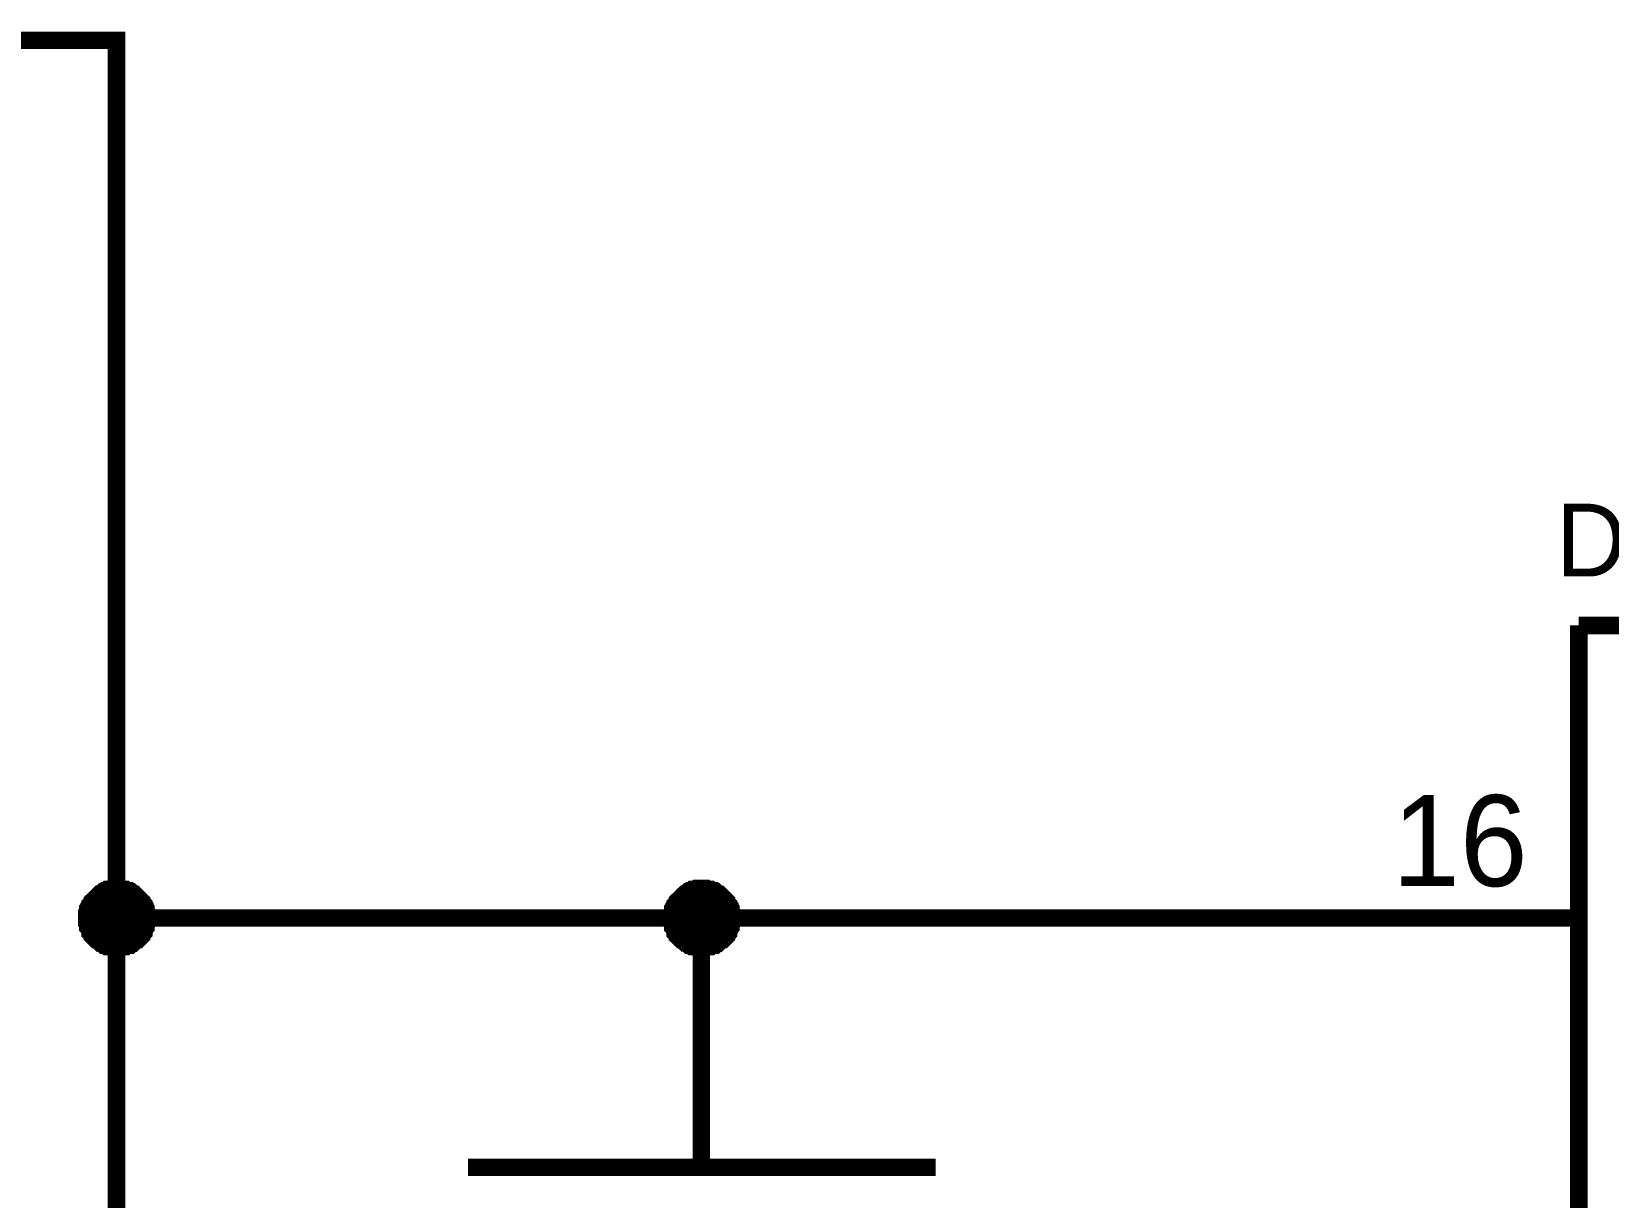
# Model space of a CAD drawing. Header units: millimetres. Extents: x 0 to 567, y 0 to 399.
# Drawn here: x 136.09 to 163.04, y 97.72 to 117.65 of the extents above; entities that cross this region are included whole.
import ezdxf

# ---------------------------------------------------------------- set-up
doc = ezdxf.new("R2010")
doc.units = ezdxf.units.MM
doc.layers.add('Sheet', color=255, linetype='Continuous')

msp = doc.modelspace()

# ---------------------------------------------------------------- linework, layer by layer
at = {"layer": 'Sheet'}
for points, const_width in [([(125.052, 117.498), (137.54, 117.498), (137.54, 102.497), (157.536, 102.497)], 0.3), ([(192.528, 107.497), (162.535, 107.497)], 0.3), ([(162.535, 107.497), (162.535, 54.984)], 0.3), ([(137.034, 102.497), (137.034, 102.516), (137.034, 102.555), (137.034, 102.575), (137.053, 102.594), (137.053, 102.613), (137.053, 102.652), (137.073, 102.672), (137.073, 102.691), (137.092, 102.711), (137.092, 102.73), (137.112, 102.75), (137.131, 102.769), (137.131, 102.789), (137.151, 102.808), (137.17, 102.827), (137.19, 102.847), (137.209, 102.866), (137.228, 102.886), (137.248, 102.905), (137.267, 102.905), (137.287, 102.925), (137.306, 102.944), (137.326, 102.944), (137.345, 102.964), (137.365, 102.964), (137.384, 102.983), (137.423, 102.983), (137.442, 102.983), (137.462, 103.003), (137.481, 103.003), (137.52, 103.003), (137.54, 103.003)], 0.3), ([(137.034, 102.497), (137.034, 102.516), (137.034, 102.555), (137.034, 102.575), (137.053, 102.594), (137.053, 102.613), (137.053, 102.652), (137.073, 102.672), (137.073, 102.691), (137.092, 102.711), (137.092, 102.73), (137.112, 102.75), (137.131, 102.769), (137.131, 102.789), (137.151, 102.808), (137.17, 102.827), (137.19, 102.847), (137.209, 102.866), (137.228, 102.886), (137.248, 102.905), (137.267, 102.905), (137.287, 102.925), (137.306, 102.944), (137.326, 102.944), (137.345, 102.964), (137.365, 102.964), (137.384, 102.983), (137.423, 102.983), (137.442, 102.983), (137.462, 103.003), (137.481, 103.003), (137.52, 103.003), (137.54, 103.003)], 0.3), ([(137.034, 102.497), (137.034, 102.516), (137.034, 102.555), (137.034, 102.575), (137.053, 102.594), (137.053, 102.613), (137.053, 102.652), (137.073, 102.672), (137.073, 102.691), (137.092, 102.711), (137.092, 102.73), (137.112, 102.75), (137.131, 102.769), (137.131, 102.789), (137.151, 102.808), (137.17, 102.827), (137.19, 102.847), (137.209, 102.866), (137.228, 102.886), (137.248, 102.905), (137.267, 102.905), (137.287, 102.925), (137.306, 102.944), (137.326, 102.944), (137.345, 102.964), (137.365, 102.964), (137.384, 102.983), (137.423, 102.983), (137.442, 102.983), (137.462, 103.003), (137.481, 103.003), (137.52, 103.003), (137.54, 103.003)], 0.3), ([(137.034, 102.497), (137.034, 102.516), (137.034, 102.555), (137.034, 102.575), (137.053, 102.594), (137.053, 102.613), (137.053, 102.652), (137.073, 102.672), (137.073, 102.691), (137.092, 102.711), (137.092, 102.73), (137.112, 102.75), (137.131, 102.769), (137.131, 102.789), (137.151, 102.808), (137.17, 102.827), (137.19, 102.847), (137.209, 102.866), (137.228, 102.886), (137.248, 102.905), (137.267, 102.905), (137.287, 102.925), (137.306, 102.944), (137.326, 102.944), (137.345, 102.964), (137.365, 102.964), (137.384, 102.983), (137.423, 102.983), (137.442, 102.983), (137.462, 103.003), (137.481, 103.003), (137.52, 103.003), (137.54, 103.003)], 0.3), ([(137.034, 102.497), (137.034, 102.516), (137.034, 102.555), (137.034, 102.575), (137.053, 102.594), (137.053, 102.613), (137.053, 102.652), (137.073, 102.672), (137.073, 102.691), (137.092, 102.711), (137.092, 102.73), (137.112, 102.75), (137.131, 102.769), (137.131, 102.789), (137.151, 102.808), (137.17, 102.827), (137.19, 102.847), (137.209, 102.866), (137.228, 102.886), (137.248, 102.905), (137.267, 102.905), (137.287, 102.925), (137.306, 102.944), (137.326, 102.944), (137.345, 102.964), (137.365, 102.964), (137.384, 102.983), (137.423, 102.983), (137.442, 102.983), (137.462, 103.003), (137.481, 103.003), (137.52, 103.003), (137.54, 103.003)], 0.0991), ([(137.034, 102.497), (137.034, 102.516), (137.034, 102.555), (137.034, 102.575), (137.053, 102.594), (137.053, 102.613), (137.053, 102.652), (137.073, 102.672), (137.073, 102.691), (137.092, 102.711), (137.092, 102.73), (137.112, 102.75), (137.131, 102.769), (137.131, 102.789), (137.151, 102.808), (137.17, 102.827), (137.19, 102.847), (137.209, 102.866), (137.228, 102.886), (137.248, 102.905), (137.267, 102.905), (137.287, 102.925), (137.306, 102.944), (137.326, 102.944), (137.345, 102.964), (137.365, 102.964), (137.384, 102.983), (137.423, 102.983), (137.442, 102.983), (137.462, 103.003), (137.481, 103.003), (137.52, 103.003), (137.54, 103.003)], 0.0991), ([(137.034, 102.497), (137.034, 102.516), (137.034, 102.555), (137.034, 102.575), (137.053, 102.594), (137.053, 102.613), (137.053, 102.652), (137.073, 102.672), (137.073, 102.691), (137.092, 102.711), (137.092, 102.73), (137.112, 102.75), (137.131, 102.769), (137.131, 102.789), (137.151, 102.808), (137.17, 102.827), (137.19, 102.847), (137.209, 102.866), (137.228, 102.886), (137.248, 102.905), (137.267, 102.905), (137.287, 102.925), (137.306, 102.944), (137.326, 102.944), (137.345, 102.964), (137.365, 102.964), (137.384, 102.983), (137.423, 102.983), (137.442, 102.983), (137.462, 103.003), (137.481, 103.003), (137.52, 103.003), (137.54, 103.003)], 0.0991), ([(137.034, 102.497), (137.034, 102.516), (137.034, 102.555), (137.034, 102.575), (137.053, 102.594), (137.053, 102.613), (137.053, 102.652), (137.073, 102.672), (137.073, 102.691), (137.092, 102.711), (137.092, 102.73), (137.112, 102.75), (137.131, 102.769), (137.131, 102.789), (137.151, 102.808), (137.17, 102.827), (137.19, 102.847), (137.209, 102.866), (137.228, 102.886), (137.248, 102.905), (137.267, 102.905), (137.287, 102.925), (137.306, 102.944), (137.326, 102.944), (137.345, 102.964), (137.365, 102.964), (137.384, 102.983), (137.423, 102.983), (137.442, 102.983), (137.462, 103.003), (137.481, 103.003), (137.52, 103.003), (137.54, 103.003)], 0.0991), ([(137.54, 103.003), (137.54, 103.003)], 0.3), ([(137.54, 103.003), (137.559, 103.003), (137.598, 103.003), (137.617, 103.003), (137.637, 102.983), (137.676, 102.983), (137.695, 102.983), (137.715, 102.964), (137.754, 102.964), (137.773, 102.944), (137.793, 102.944), (137.812, 102.925), (137.831, 102.905), (137.851, 102.905), (137.87, 102.886), (137.89, 102.866), (137.909, 102.847), (137.929, 102.827), (137.948, 102.808), (137.968, 102.789), (137.968, 102.769), (137.987, 102.75), (138.007, 102.73), (138.007, 102.711), (138.026, 102.691), (138.026, 102.672), (138.045, 102.652), (138.045, 102.613), (138.045, 102.594), (138.065, 102.575), (138.065, 102.555), (138.065, 102.516), (138.065, 102.497)], 0.3), ([(137.54, 103.003), (137.54, 103.003)], 0.3), ([(137.54, 103.003), (137.559, 103.003), (137.598, 103.003), (137.617, 103.003), (137.637, 102.983), (137.676, 102.983), (137.695, 102.983), (137.715, 102.964), (137.754, 102.964), (137.773, 102.944), (137.793, 102.944), (137.812, 102.925), (137.831, 102.905), (137.851, 102.905), (137.87, 102.886), (137.89, 102.866), (137.909, 102.847), (137.929, 102.827), (137.948, 102.808), (137.968, 102.789), (137.968, 102.769), (137.987, 102.75), (138.007, 102.73), (138.007, 102.711), (138.026, 102.691), (138.026, 102.672), (138.045, 102.652), (138.045, 102.613), (138.045, 102.594), (138.065, 102.575), (138.065, 102.555), (138.065, 102.516), (138.065, 102.497)], 0.3), ([(137.54, 103.003), (137.54, 103.003)], 0.3), ([(137.54, 103.003), (137.559, 103.003), (137.598, 103.003), (137.617, 103.003), (137.637, 102.983), (137.676, 102.983), (137.695, 102.983), (137.715, 102.964), (137.754, 102.964), (137.773, 102.944), (137.793, 102.944), (137.812, 102.925), (137.831, 102.905), (137.851, 102.905), (137.87, 102.886), (137.89, 102.866), (137.909, 102.847), (137.929, 102.827), (137.948, 102.808), (137.968, 102.789), (137.968, 102.769), (137.987, 102.75), (138.007, 102.73), (138.007, 102.711), (138.026, 102.691), (138.026, 102.672), (138.045, 102.652), (138.045, 102.613), (138.045, 102.594), (138.065, 102.575), (138.065, 102.555), (138.065, 102.516), (138.065, 102.497)], 0.3), ([(137.54, 103.003), (137.54, 103.003)], 0.3), ([(137.54, 103.003), (137.559, 103.003), (137.598, 103.003), (137.617, 103.003), (137.637, 102.983), (137.676, 102.983), (137.695, 102.983), (137.715, 102.964), (137.754, 102.964), (137.773, 102.944), (137.793, 102.944), (137.812, 102.925), (137.831, 102.905), (137.851, 102.905), (137.87, 102.886), (137.89, 102.866), (137.909, 102.847), (137.929, 102.827), (137.948, 102.808), (137.968, 102.789), (137.968, 102.769), (137.987, 102.75), (138.007, 102.73), (138.007, 102.711), (138.026, 102.691), (138.026, 102.672), (138.045, 102.652), (138.045, 102.613), (138.045, 102.594), (138.065, 102.575), (138.065, 102.555), (138.065, 102.516), (138.065, 102.497)], 0.3), ([(137.54, 103.003), (137.54, 103.003)], 0.0991), ([(137.54, 103.003), (137.559, 103.003), (137.598, 103.003), (137.617, 103.003), (137.637, 102.983), (137.676, 102.983), (137.695, 102.983), (137.715, 102.964), (137.754, 102.964), (137.773, 102.944), (137.793, 102.944), (137.812, 102.925), (137.831, 102.905), (137.851, 102.905), (137.87, 102.886), (137.89, 102.866), (137.909, 102.847), (137.929, 102.827), (137.948, 102.808), (137.968, 102.789), (137.968, 102.769), (137.987, 102.75), (138.007, 102.73), (138.007, 102.711), (138.026, 102.691), (138.026, 102.672), (138.045, 102.652), (138.045, 102.613), (138.045, 102.594), (138.065, 102.575), (138.065, 102.555), (138.065, 102.516), (138.065, 102.497)], 0.0991), ([(137.54, 103.003), (137.54, 103.003)], 0.0991), ([(137.54, 103.003), (137.559, 103.003), (137.598, 103.003), (137.617, 103.003), (137.637, 102.983), (137.676, 102.983), (137.695, 102.983), (137.715, 102.964), (137.754, 102.964), (137.773, 102.944), (137.793, 102.944), (137.812, 102.925), (137.831, 102.905), (137.851, 102.905), (137.87, 102.886), (137.89, 102.866), (137.909, 102.847), (137.929, 102.827), (137.948, 102.808), (137.968, 102.789), (137.968, 102.769), (137.987, 102.75), (138.007, 102.73), (138.007, 102.711), (138.026, 102.691), (138.026, 102.672), (138.045, 102.652), (138.045, 102.613), (138.045, 102.594), (138.065, 102.575), (138.065, 102.555), (138.065, 102.516), (138.065, 102.497)], 0.0991), ([(137.54, 103.003), (137.54, 103.003)], 0.0991), ([(137.54, 103.003), (137.559, 103.003), (137.598, 103.003), (137.617, 103.003), (137.637, 102.983), (137.676, 102.983), (137.695, 102.983), (137.715, 102.964), (137.754, 102.964), (137.773, 102.944), (137.793, 102.944), (137.812, 102.925), (137.831, 102.905), (137.851, 102.905), (137.87, 102.886), (137.89, 102.866), (137.909, 102.847), (137.929, 102.827), (137.948, 102.808), (137.968, 102.789), (137.968, 102.769), (137.987, 102.75), (138.007, 102.73), (138.007, 102.711), (138.026, 102.691), (138.026, 102.672), (138.045, 102.652), (138.045, 102.613), (138.045, 102.594), (138.065, 102.575), (138.065, 102.555), (138.065, 102.516), (138.065, 102.497)], 0.0991), ([(137.54, 103.003), (137.54, 103.003)], 0.0991), ([(137.54, 103.003), (137.559, 103.003), (137.598, 103.003), (137.617, 103.003), (137.637, 102.983), (137.676, 102.983), (137.695, 102.983), (137.715, 102.964), (137.754, 102.964), (137.773, 102.944), (137.793, 102.944), (137.812, 102.925), (137.831, 102.905), (137.851, 102.905), (137.87, 102.886), (137.89, 102.866), (137.909, 102.847), (137.929, 102.827), (137.948, 102.808), (137.968, 102.789), (137.968, 102.769), (137.987, 102.75), (138.007, 102.73), (138.007, 102.711), (138.026, 102.691), (138.026, 102.672), (138.045, 102.652), (138.045, 102.613), (138.045, 102.594), (138.065, 102.575), (138.065, 102.555), (138.065, 102.516), (138.065, 102.497)], 0.0991), ([(147.032, 102.497), (147.032, 102.516), (147.032, 102.555), (147.032, 102.575), (147.051, 102.594), (147.051, 102.613), (147.051, 102.652), (147.071, 102.672), (147.071, 102.691), (147.09, 102.711), (147.09, 102.73), (147.11, 102.75), (147.129, 102.769), (147.129, 102.789), (147.149, 102.808), (147.168, 102.827), (147.188, 102.847), (147.207, 102.866), (147.226, 102.886), (147.246, 102.905), (147.265, 102.905), (147.285, 102.925), (147.304, 102.944), (147.324, 102.944), (147.343, 102.964), (147.363, 102.964), (147.382, 102.983), (147.421, 102.983), (147.44, 102.983), (147.46, 103.003), (147.479, 103.003), (147.518, 103.003), (147.538, 103.003)], 0.3), ([(147.032, 102.497), (147.032, 102.516), (147.032, 102.555), (147.032, 102.575), (147.051, 102.594), (147.051, 102.613), (147.051, 102.652), (147.071, 102.672), (147.071, 102.691), (147.09, 102.711), (147.09, 102.73), (147.11, 102.75), (147.129, 102.769), (147.129, 102.789), (147.149, 102.808), (147.168, 102.827), (147.188, 102.847), (147.207, 102.866), (147.226, 102.886), (147.246, 102.905), (147.265, 102.905), (147.285, 102.925), (147.304, 102.944), (147.324, 102.944), (147.343, 102.964), (147.363, 102.964), (147.382, 102.983), (147.421, 102.983), (147.44, 102.983), (147.46, 103.003), (147.479, 103.003), (147.518, 103.003), (147.538, 103.003)], 0.3), ([(147.032, 102.497), (147.032, 102.516), (147.032, 102.555), (147.032, 102.575), (147.051, 102.594), (147.051, 102.613), (147.051, 102.652), (147.071, 102.672), (147.071, 102.691), (147.09, 102.711), (147.09, 102.73), (147.11, 102.75), (147.129, 102.769), (147.129, 102.789), (147.149, 102.808), (147.168, 102.827), (147.188, 102.847), (147.207, 102.866), (147.226, 102.886), (147.246, 102.905), (147.265, 102.905), (147.285, 102.925), (147.304, 102.944), (147.324, 102.944), (147.343, 102.964), (147.363, 102.964), (147.382, 102.983), (147.421, 102.983), (147.44, 102.983), (147.46, 103.003), (147.479, 103.003), (147.518, 103.003), (147.538, 103.003)], 0.3), ([(147.032, 102.497), (147.032, 102.516), (147.032, 102.555), (147.032, 102.575), (147.051, 102.594), (147.051, 102.613), (147.051, 102.652), (147.071, 102.672), (147.071, 102.691), (147.09, 102.711), (147.09, 102.73), (147.11, 102.75), (147.129, 102.769), (147.129, 102.789), (147.149, 102.808), (147.168, 102.827), (147.188, 102.847), (147.207, 102.866), (147.226, 102.886), (147.246, 102.905), (147.265, 102.905), (147.285, 102.925), (147.304, 102.944), (147.324, 102.944), (147.343, 102.964), (147.363, 102.964), (147.382, 102.983), (147.421, 102.983), (147.44, 102.983), (147.46, 103.003), (147.479, 103.003), (147.518, 103.003), (147.538, 103.003)], 0.0991), ([(147.032, 102.497), (147.032, 102.516), (147.032, 102.555), (147.032, 102.575), (147.051, 102.594), (147.051, 102.613), (147.051, 102.652), (147.071, 102.672), (147.071, 102.691), (147.09, 102.711), (147.09, 102.73), (147.11, 102.75), (147.129, 102.769), (147.129, 102.789), (147.149, 102.808), (147.168, 102.827), (147.188, 102.847), (147.207, 102.866), (147.226, 102.886), (147.246, 102.905), (147.265, 102.905), (147.285, 102.925), (147.304, 102.944), (147.324, 102.944), (147.343, 102.964), (147.363, 102.964), (147.382, 102.983), (147.421, 102.983), (147.44, 102.983), (147.46, 103.003), (147.479, 103.003), (147.518, 103.003), (147.538, 103.003)], 0.0991), ([(147.032, 102.497), (147.032, 102.516), (147.032, 102.555), (147.032, 102.575), (147.051, 102.594), (147.051, 102.613), (147.051, 102.652), (147.071, 102.672), (147.071, 102.691), (147.09, 102.711), (147.09, 102.73), (147.11, 102.75), (147.129, 102.769), (147.129, 102.789), (147.149, 102.808), (147.168, 102.827), (147.188, 102.847), (147.207, 102.866), (147.226, 102.886), (147.246, 102.905), (147.265, 102.905), (147.285, 102.925), (147.304, 102.944), (147.324, 102.944), (147.343, 102.964), (147.363, 102.964), (147.382, 102.983), (147.421, 102.983), (147.44, 102.983), (147.46, 103.003), (147.479, 103.003), (147.518, 103.003), (147.538, 103.003)], 0.0991), ([(147.538, 103.003), (147.538, 103.003)], 0.3), ([(147.538, 103.003), (147.557, 103.003), (147.596, 103.003), (147.615, 103.003), (147.635, 102.983), (147.674, 102.983), (147.693, 102.983), (147.713, 102.964), (147.752, 102.964), (147.771, 102.944), (147.79, 102.944), (147.81, 102.925), (147.829, 102.905), (147.849, 102.905), (147.868, 102.886), (147.888, 102.866), (147.907, 102.847), (147.927, 102.827), (147.946, 102.808), (147.966, 102.789), (147.966, 102.769), (147.985, 102.75), (148.004, 102.73), (148.004, 102.711), (148.024, 102.691), (148.024, 102.672), (148.043, 102.652), (148.043, 102.613), (148.043, 102.594), (148.063, 102.575), (148.063, 102.555), (148.063, 102.516), (148.063, 102.497)], 0.3), ([(147.538, 103.003), (147.538, 103.003)], 0.3), ([(147.538, 103.003), (147.557, 103.003), (147.596, 103.003), (147.615, 103.003), (147.635, 102.983), (147.674, 102.983), (147.693, 102.983), (147.713, 102.964), (147.752, 102.964), (147.771, 102.944), (147.79, 102.944), (147.81, 102.925), (147.829, 102.905), (147.849, 102.905), (147.868, 102.886), (147.888, 102.866), (147.907, 102.847), (147.927, 102.827), (147.946, 102.808), (147.966, 102.789), (147.966, 102.769), (147.985, 102.75), (148.004, 102.73), (148.004, 102.711), (148.024, 102.691), (148.024, 102.672), (148.043, 102.652), (148.043, 102.613), (148.043, 102.594), (148.063, 102.575), (148.063, 102.555), (148.063, 102.516), (148.063, 102.497)], 0.3), ([(147.538, 103.003), (147.538, 103.003)], 0.3), ([(147.538, 103.003), (147.557, 103.003), (147.596, 103.003), (147.615, 103.003), (147.635, 102.983), (147.674, 102.983), (147.693, 102.983), (147.713, 102.964), (147.752, 102.964), (147.771, 102.944), (147.79, 102.944), (147.81, 102.925), (147.829, 102.905), (147.849, 102.905), (147.868, 102.886), (147.888, 102.866), (147.907, 102.847), (147.927, 102.827), (147.946, 102.808), (147.966, 102.789), (147.966, 102.769), (147.985, 102.75), (148.004, 102.73), (148.004, 102.711), (148.024, 102.691), (148.024, 102.672), (148.043, 102.652), (148.043, 102.613), (148.043, 102.594), (148.063, 102.575), (148.063, 102.555), (148.063, 102.516), (148.063, 102.497)], 0.3), ([(147.538, 103.003), (147.538, 103.003)], 0.0991), ([(147.538, 103.003), (147.557, 103.003), (147.596, 103.003), (147.615, 103.003), (147.635, 102.983), (147.674, 102.983), (147.693, 102.983), (147.713, 102.964), (147.752, 102.964), (147.771, 102.944), (147.79, 102.944), (147.81, 102.925), (147.829, 102.905), (147.849, 102.905), (147.868, 102.886), (147.888, 102.866), (147.907, 102.847), (147.927, 102.827), (147.946, 102.808), (147.966, 102.789), (147.966, 102.769), (147.985, 102.75), (148.004, 102.73), (148.004, 102.711), (148.024, 102.691), (148.024, 102.672), (148.043, 102.652), (148.043, 102.613), (148.043, 102.594), (148.063, 102.575), (148.063, 102.555), (148.063, 102.516), (148.063, 102.497)], 0.0991), ([(147.538, 103.003), (147.538, 103.003)], 0.0991), ([(147.538, 103.003), (147.557, 103.003), (147.596, 103.003), (147.615, 103.003), (147.635, 102.983), (147.674, 102.983), (147.693, 102.983), (147.713, 102.964), (147.752, 102.964), (147.771, 102.944), (147.79, 102.944), (147.81, 102.925), (147.829, 102.905), (147.849, 102.905), (147.868, 102.886), (147.888, 102.866), (147.907, 102.847), (147.927, 102.827), (147.946, 102.808), (147.966, 102.789), (147.966, 102.769), (147.985, 102.75), (148.004, 102.73), (148.004, 102.711), (148.024, 102.691), (148.024, 102.672), (148.043, 102.652), (148.043, 102.613), (148.043, 102.594), (148.063, 102.575), (148.063, 102.555), (148.063, 102.516), (148.063, 102.497)], 0.0991), ([(147.538, 103.003), (147.538, 103.003)], 0.0991), ([(147.538, 103.003), (147.557, 103.003), (147.596, 103.003), (147.615, 103.003), (147.635, 102.983), (147.674, 102.983), (147.693, 102.983), (147.713, 102.964), (147.752, 102.964), (147.771, 102.944), (147.79, 102.944), (147.81, 102.925), (147.829, 102.905), (147.849, 102.905), (147.868, 102.886), (147.888, 102.866), (147.907, 102.847), (147.927, 102.827), (147.946, 102.808), (147.966, 102.789), (147.966, 102.769), (147.985, 102.75), (148.004, 102.73), (148.004, 102.711), (148.024, 102.691), (148.024, 102.672), (148.043, 102.652), (148.043, 102.613), (148.043, 102.594), (148.063, 102.575), (148.063, 102.555), (148.063, 102.516), (148.063, 102.497)], 0.0991), ([(137.54, 101.991), (137.52, 101.991), (137.481, 101.991), (137.462, 101.991), (137.442, 102.01), (137.423, 102.01), (137.384, 102.01), (137.365, 102.03), (137.345, 102.03), (137.326, 102.03), (137.306, 102.049), (137.287, 102.069), (137.267, 102.069), (137.248, 102.088), (137.228, 102.108), (137.209, 102.127), (137.19, 102.127), (137.17, 102.147), (137.151, 102.166), (137.131, 102.185), (137.131, 102.205), (137.112, 102.224), (137.092, 102.244), (137.092, 102.263), (137.073, 102.302), (137.073, 102.322), (137.053, 102.341), (137.053, 102.361), (137.053, 102.399), (137.034, 102.419), (137.034, 102.438), (137.034, 102.477), (137.034, 102.497)], 0.3), ([(137.034, 102.497), (137.034, 102.497)], 0.3), ([(137.54, 101.991), (137.52, 101.991), (137.481, 101.991), (137.462, 101.991), (137.442, 102.01), (137.423, 102.01), (137.384, 102.01), (137.365, 102.03), (137.345, 102.03), (137.326, 102.03), (137.306, 102.049), (137.287, 102.069), (137.267, 102.069), (137.248, 102.088), (137.228, 102.108), (137.209, 102.127), (137.19, 102.127), (137.17, 102.147), (137.151, 102.166), (137.131, 102.185), (137.131, 102.205), (137.112, 102.224), (137.092, 102.244), (137.092, 102.263), (137.073, 102.302), (137.073, 102.322), (137.053, 102.341), (137.053, 102.361), (137.053, 102.399), (137.034, 102.419), (137.034, 102.438), (137.034, 102.477), (137.034, 102.497)], 0.3), ([(137.034, 102.497), (137.034, 102.497)], 0.3), ([(137.54, 101.991), (137.52, 101.991), (137.481, 101.991), (137.462, 101.991), (137.442, 102.01), (137.423, 102.01), (137.384, 102.01), (137.365, 102.03), (137.345, 102.03), (137.326, 102.03), (137.306, 102.049), (137.287, 102.069), (137.267, 102.069), (137.248, 102.088), (137.228, 102.108), (137.209, 102.127), (137.19, 102.127), (137.17, 102.147), (137.151, 102.166), (137.131, 102.185), (137.131, 102.205), (137.112, 102.224), (137.092, 102.244), (137.092, 102.263), (137.073, 102.302), (137.073, 102.322), (137.053, 102.341), (137.053, 102.361), (137.053, 102.399), (137.034, 102.419), (137.034, 102.438), (137.034, 102.477), (137.034, 102.497)], 0.3), ([(137.034, 102.497), (137.034, 102.497)], 0.3), ([(137.54, 101.991), (137.52, 101.991), (137.481, 101.991), (137.462, 101.991), (137.442, 102.01), (137.423, 102.01), (137.384, 102.01), (137.365, 102.03), (137.345, 102.03), (137.326, 102.03), (137.306, 102.049), (137.287, 102.069), (137.267, 102.069), (137.248, 102.088), (137.228, 102.108), (137.209, 102.127), (137.19, 102.127), (137.17, 102.147), (137.151, 102.166), (137.131, 102.185), (137.131, 102.205), (137.112, 102.224), (137.092, 102.244), (137.092, 102.263), (137.073, 102.302), (137.073, 102.322), (137.053, 102.341), (137.053, 102.361), (137.053, 102.399), (137.034, 102.419), (137.034, 102.438), (137.034, 102.477), (137.034, 102.497)], 0.3), ([(137.034, 102.497), (137.034, 102.497)], 0.3), ([(137.54, 101.991), (137.52, 101.991), (137.481, 101.991), (137.462, 101.991), (137.442, 102.01), (137.423, 102.01), (137.384, 102.01), (137.365, 102.03), (137.345, 102.03), (137.326, 102.03), (137.306, 102.049), (137.287, 102.069), (137.267, 102.069), (137.248, 102.088), (137.228, 102.108), (137.209, 102.127), (137.19, 102.127), (137.17, 102.147), (137.151, 102.166), (137.131, 102.185), (137.131, 102.205), (137.112, 102.224), (137.092, 102.244), (137.092, 102.263), (137.073, 102.302), (137.073, 102.322), (137.053, 102.341), (137.053, 102.361), (137.053, 102.399), (137.034, 102.419), (137.034, 102.438), (137.034, 102.477), (137.034, 102.497)], 0.0991), ([(137.034, 102.497), (137.034, 102.497)], 0.0991), ([(137.54, 101.991), (137.52, 101.991), (137.481, 101.991), (137.462, 101.991), (137.442, 102.01), (137.423, 102.01), (137.384, 102.01), (137.365, 102.03), (137.345, 102.03), (137.326, 102.03), (137.306, 102.049), (137.287, 102.069), (137.267, 102.069), (137.248, 102.088), (137.228, 102.108), (137.209, 102.127), (137.19, 102.127), (137.17, 102.147), (137.151, 102.166), (137.131, 102.185), (137.131, 102.205), (137.112, 102.224), (137.092, 102.244), (137.092, 102.263), (137.073, 102.302), (137.073, 102.322), (137.053, 102.341), (137.053, 102.361), (137.053, 102.399), (137.034, 102.419), (137.034, 102.438), (137.034, 102.477), (137.034, 102.497)], 0.0991), ([(137.034, 102.497), (137.034, 102.497)], 0.0991), ([(137.54, 101.991), (137.52, 101.991), (137.481, 101.991), (137.462, 101.991), (137.442, 102.01), (137.423, 102.01), (137.384, 102.01), (137.365, 102.03), (137.345, 102.03), (137.326, 102.03), (137.306, 102.049), (137.287, 102.069), (137.267, 102.069), (137.248, 102.088), (137.228, 102.108), (137.209, 102.127), (137.19, 102.127), (137.17, 102.147), (137.151, 102.166), (137.131, 102.185), (137.131, 102.205), (137.112, 102.224), (137.092, 102.244), (137.092, 102.263), (137.073, 102.302), (137.073, 102.322), (137.053, 102.341), (137.053, 102.361), (137.053, 102.399), (137.034, 102.419), (137.034, 102.438), (137.034, 102.477), (137.034, 102.497)], 0.0991), ([(137.034, 102.497), (137.034, 102.497)], 0.0991), ([(137.54, 101.991), (137.52, 101.991), (137.481, 101.991), (137.462, 101.991), (137.442, 102.01), (137.423, 102.01), (137.384, 102.01), (137.365, 102.03), (137.345, 102.03), (137.326, 102.03), (137.306, 102.049), (137.287, 102.069), (137.267, 102.069), (137.248, 102.088), (137.228, 102.108), (137.209, 102.127), (137.19, 102.127), (137.17, 102.147), (137.151, 102.166), (137.131, 102.185), (137.131, 102.205), (137.112, 102.224), (137.092, 102.244), (137.092, 102.263), (137.073, 102.302), (137.073, 102.322), (137.053, 102.341), (137.053, 102.361), (137.053, 102.399), (137.034, 102.419), (137.034, 102.438), (137.034, 102.477), (137.034, 102.497)], 0.0991), ([(137.034, 102.497), (137.034, 102.497)], 0.0991), ([(138.065, 102.497), (138.065, 102.477), (138.065, 102.438), (138.065, 102.419), (138.045, 102.399), (138.045, 102.361), (138.045, 102.341), (138.026, 102.322), (138.026, 102.302), (138.007, 102.263), (138.007, 102.244), (137.987, 102.224), (137.968, 102.205), (137.968, 102.185), (137.948, 102.166), (137.929, 102.147), (137.909, 102.127), (137.89, 102.127), (137.87, 102.108), (137.851, 102.088), (137.831, 102.069), (137.812, 102.069), (137.793, 102.049), (137.773, 102.03), (137.754, 102.03), (137.715, 102.03), (137.695, 102.01), (137.676, 102.01), (137.637, 102.01), (137.617, 101.991), (137.598, 101.991), (137.559, 101.991), (137.54, 101.991)], 0.3), ([(147.538, 67.495), (137.54, 67.495), (137.54, 102.497)], 0.3), ([(138.065, 102.497), (138.065, 102.477), (138.065, 102.438), (138.065, 102.419), (138.045, 102.399), (138.045, 102.361), (138.045, 102.341), (138.026, 102.322), (138.026, 102.302), (138.007, 102.263), (138.007, 102.244), (137.987, 102.224), (137.968, 102.205), (137.968, 102.185), (137.948, 102.166), (137.929, 102.147), (137.909, 102.127), (137.89, 102.127), (137.87, 102.108), (137.851, 102.088), (137.831, 102.069), (137.812, 102.069), (137.793, 102.049), (137.773, 102.03), (137.754, 102.03), (137.715, 102.03), (137.695, 102.01), (137.676, 102.01), (137.637, 102.01), (137.617, 101.991), (137.598, 101.991), (137.559, 101.991), (137.54, 101.991)], 0.3), ([(138.065, 102.497), (138.065, 102.477), (138.065, 102.438), (138.065, 102.419), (138.045, 102.399), (138.045, 102.361), (138.045, 102.341), (138.026, 102.322), (138.026, 102.302), (138.007, 102.263), (138.007, 102.244), (137.987, 102.224), (137.968, 102.205), (137.968, 102.185), (137.948, 102.166), (137.929, 102.147), (137.909, 102.127), (137.89, 102.127), (137.87, 102.108), (137.851, 102.088), (137.831, 102.069), (137.812, 102.069), (137.793, 102.049), (137.773, 102.03), (137.754, 102.03), (137.715, 102.03), (137.695, 102.01), (137.676, 102.01), (137.637, 102.01), (137.617, 101.991), (137.598, 101.991), (137.559, 101.991), (137.54, 101.991)], 0.3), ([(138.065, 102.497), (138.065, 102.477), (138.065, 102.438), (138.065, 102.419), (138.045, 102.399), (138.045, 102.361), (138.045, 102.341), (138.026, 102.322), (138.026, 102.302), (138.007, 102.263), (138.007, 102.244), (137.987, 102.224), (137.968, 102.205), (137.968, 102.185), (137.948, 102.166), (137.929, 102.147), (137.909, 102.127), (137.89, 102.127), (137.87, 102.108), (137.851, 102.088), (137.831, 102.069), (137.812, 102.069), (137.793, 102.049), (137.773, 102.03), (137.754, 102.03), (137.715, 102.03), (137.695, 102.01), (137.676, 102.01), (137.637, 102.01), (137.617, 101.991), (137.598, 101.991), (137.559, 101.991), (137.54, 101.991)], 0.3), ([(138.065, 102.497), (138.065, 102.477), (138.065, 102.438), (138.065, 102.419), (138.045, 102.399), (138.045, 102.361), (138.045, 102.341), (138.026, 102.322), (138.026, 102.302), (138.007, 102.263), (138.007, 102.244), (137.987, 102.224), (137.968, 102.205), (137.968, 102.185), (137.948, 102.166), (137.929, 102.147), (137.909, 102.127), (137.89, 102.127), (137.87, 102.108), (137.851, 102.088), (137.831, 102.069), (137.812, 102.069), (137.793, 102.049), (137.773, 102.03), (137.754, 102.03), (137.715, 102.03), (137.695, 102.01), (137.676, 102.01), (137.637, 102.01), (137.617, 101.991), (137.598, 101.991), (137.559, 101.991), (137.54, 101.991)], 0.0991), ([(138.065, 102.497), (138.065, 102.477), (138.065, 102.438), (138.065, 102.419), (138.045, 102.399), (138.045, 102.361), (138.045, 102.341), (138.026, 102.322), (138.026, 102.302), (138.007, 102.263), (138.007, 102.244), (137.987, 102.224), (137.968, 102.205), (137.968, 102.185), (137.948, 102.166), (137.929, 102.147), (137.909, 102.127), (137.89, 102.127), (137.87, 102.108), (137.851, 102.088), (137.831, 102.069), (137.812, 102.069), (137.793, 102.049), (137.773, 102.03), (137.754, 102.03), (137.715, 102.03), (137.695, 102.01), (137.676, 102.01), (137.637, 102.01), (137.617, 101.991), (137.598, 101.991), (137.559, 101.991), (137.54, 101.991)], 0.0991), ([(138.065, 102.497), (138.065, 102.477), (138.065, 102.438), (138.065, 102.419), (138.045, 102.399), (138.045, 102.361), (138.045, 102.341), (138.026, 102.322), (138.026, 102.302), (138.007, 102.263), (138.007, 102.244), (137.987, 102.224), (137.968, 102.205), (137.968, 102.185), (137.948, 102.166), (137.929, 102.147), (137.909, 102.127), (137.89, 102.127), (137.87, 102.108), (137.851, 102.088), (137.831, 102.069), (137.812, 102.069), (137.793, 102.049), (137.773, 102.03), (137.754, 102.03), (137.715, 102.03), (137.695, 102.01), (137.676, 102.01), (137.637, 102.01), (137.617, 101.991), (137.598, 101.991), (137.559, 101.991), (137.54, 101.991)], 0.0991), ([(138.065, 102.497), (138.065, 102.477), (138.065, 102.438), (138.065, 102.419), (138.045, 102.399), (138.045, 102.361), (138.045, 102.341), (138.026, 102.322), (138.026, 102.302), (138.007, 102.263), (138.007, 102.244), (137.987, 102.224), (137.968, 102.205), (137.968, 102.185), (137.948, 102.166), (137.929, 102.147), (137.909, 102.127), (137.89, 102.127), (137.87, 102.108), (137.851, 102.088), (137.831, 102.069), (137.812, 102.069), (137.793, 102.049), (137.773, 102.03), (137.754, 102.03), (137.715, 102.03), (137.695, 102.01), (137.676, 102.01), (137.637, 102.01), (137.617, 101.991), (137.598, 101.991), (137.559, 101.991), (137.54, 101.991)], 0.0991), ([(138.065, 102.497), (138.065, 102.497), (138.065, 102.497), (138.065, 102.497), (138.065, 102.497), (138.065, 102.497), (138.065, 102.497), (138.065, 102.497), (138.065, 102.497), (138.065, 102.497), (138.065, 102.497), (138.065, 102.497), (138.065, 102.497), (138.065, 102.497), (138.065, 102.497), (138.065, 102.497), (138.065, 102.497), (138.065, 102.497), (138.065, 102.497), (138.065, 102.497), (138.065, 102.497), (138.065, 102.497), (138.065, 102.497), (138.065, 102.497), (138.065, 102.497), (138.065, 102.497), (138.065, 102.497), (138.065, 102.497), (138.065, 102.497), (138.065, 102.497), (138.065, 102.497), (138.065, 102.497), (138.065, 102.497)], 0.3), ([(138.065, 102.497), (138.065, 102.497)], 0.3), ([(138.065, 102.497), (138.065, 102.497), (138.065, 102.497), (138.065, 102.497), (138.065, 102.497), (138.065, 102.497), (138.065, 102.497), (138.065, 102.497), (138.065, 102.497), (138.065, 102.497), (138.065, 102.497), (138.065, 102.497), (138.065, 102.497), (138.065, 102.497), (138.065, 102.497), (138.065, 102.497), (138.065, 102.497), (138.065, 102.497), (138.065, 102.497), (138.065, 102.497), (138.065, 102.497), (138.065, 102.497), (138.065, 102.497), (138.065, 102.497), (138.065, 102.497), (138.065, 102.497), (138.065, 102.497), (138.065, 102.497), (138.065, 102.497), (138.065, 102.497), (138.065, 102.497), (138.065, 102.497), (138.065, 102.497)], 0.3), ([(138.065, 102.497), (138.065, 102.497)], 0.3), ([(138.065, 102.497), (138.065, 102.497), (138.065, 102.497), (138.065, 102.497), (138.065, 102.497), (138.065, 102.497), (138.065, 102.497), (138.065, 102.497), (138.065, 102.497), (138.065, 102.497), (138.065, 102.497), (138.065, 102.497), (138.065, 102.497), (138.065, 102.497), (138.065, 102.497), (138.065, 102.497), (138.065, 102.497), (138.065, 102.497), (138.065, 102.497), (138.065, 102.497), (138.065, 102.497), (138.065, 102.497), (138.065, 102.497), (138.065, 102.497), (138.065, 102.497), (138.065, 102.497), (138.065, 102.497), (138.065, 102.497), (138.065, 102.497), (138.065, 102.497), (138.065, 102.497), (138.065, 102.497), (138.065, 102.497)], 0.3), ([(138.065, 102.497), (138.065, 102.497)], 0.3), ([(138.065, 102.497), (138.065, 102.497), (138.065, 102.497), (138.065, 102.497), (138.065, 102.497), (138.065, 102.497), (138.065, 102.497), (138.065, 102.497), (138.065, 102.497), (138.065, 102.497), (138.065, 102.497), (138.065, 102.497), (138.065, 102.497), (138.065, 102.497), (138.065, 102.497), (138.065, 102.497), (138.065, 102.497), (138.065, 102.497), (138.065, 102.497), (138.065, 102.497), (138.065, 102.497), (138.065, 102.497), (138.065, 102.497), (138.065, 102.497), (138.065, 102.497), (138.065, 102.497), (138.065, 102.497), (138.065, 102.497), (138.065, 102.497), (138.065, 102.497), (138.065, 102.497), (138.065, 102.497), (138.065, 102.497)], 0.3), ([(138.065, 102.497), (138.065, 102.497)], 0.3), ([(138.065, 102.497), (138.065, 102.497), (138.065, 102.497), (138.065, 102.497), (138.065, 102.497), (138.065, 102.497), (138.065, 102.497), (138.065, 102.497), (138.065, 102.497), (138.065, 102.497), (138.065, 102.497), (138.065, 102.497), (138.065, 102.497), (138.065, 102.497), (138.065, 102.497), (138.065, 102.497), (138.065, 102.497), (138.065, 102.497), (138.065, 102.497), (138.065, 102.497), (138.065, 102.497), (138.065, 102.497), (138.065, 102.497), (138.065, 102.497), (138.065, 102.497), (138.065, 102.497), (138.065, 102.497), (138.065, 102.497), (138.065, 102.497), (138.065, 102.497), (138.065, 102.497), (138.065, 102.497), (138.065, 102.497)], 0.0991), ([(138.065, 102.497), (138.065, 102.497)], 0.0991), ([(138.065, 102.497), (138.065, 102.497), (138.065, 102.497), (138.065, 102.497), (138.065, 102.497), (138.065, 102.497), (138.065, 102.497), (138.065, 102.497), (138.065, 102.497), (138.065, 102.497), (138.065, 102.497), (138.065, 102.497), (138.065, 102.497), (138.065, 102.497), (138.065, 102.497), (138.065, 102.497), (138.065, 102.497), (138.065, 102.497), (138.065, 102.497), (138.065, 102.497), (138.065, 102.497), (138.065, 102.497), (138.065, 102.497), (138.065, 102.497), (138.065, 102.497), (138.065, 102.497), (138.065, 102.497), (138.065, 102.497), (138.065, 102.497), (138.065, 102.497), (138.065, 102.497), (138.065, 102.497), (138.065, 102.497)], 0.0991), ([(138.065, 102.497), (138.065, 102.497)], 0.0991), ([(138.065, 102.497), (138.065, 102.497), (138.065, 102.497), (138.065, 102.497), (138.065, 102.497), (138.065, 102.497), (138.065, 102.497), (138.065, 102.497), (138.065, 102.497), (138.065, 102.497), (138.065, 102.497), (138.065, 102.497), (138.065, 102.497), (138.065, 102.497), (138.065, 102.497), (138.065, 102.497), (138.065, 102.497), (138.065, 102.497), (138.065, 102.497), (138.065, 102.497), (138.065, 102.497), (138.065, 102.497), (138.065, 102.497), (138.065, 102.497), (138.065, 102.497), (138.065, 102.497), (138.065, 102.497), (138.065, 102.497), (138.065, 102.497), (138.065, 102.497), (138.065, 102.497), (138.065, 102.497), (138.065, 102.497)], 0.0991), ([(138.065, 102.497), (138.065, 102.497)], 0.0991), ([(138.065, 102.497), (138.065, 102.497), (138.065, 102.497), (138.065, 102.497), (138.065, 102.497), (138.065, 102.497), (138.065, 102.497), (138.065, 102.497), (138.065, 102.497), (138.065, 102.497), (138.065, 102.497), (138.065, 102.497), (138.065, 102.497), (138.065, 102.497), (138.065, 102.497), (138.065, 102.497), (138.065, 102.497), (138.065, 102.497), (138.065, 102.497), (138.065, 102.497), (138.065, 102.497), (138.065, 102.497), (138.065, 102.497), (138.065, 102.497), (138.065, 102.497), (138.065, 102.497), (138.065, 102.497), (138.065, 102.497), (138.065, 102.497), (138.065, 102.497), (138.065, 102.497), (138.065, 102.497), (138.065, 102.497)], 0.0991), ([(138.065, 102.497), (138.065, 102.497)], 0.0991), ([(147.538, 101.991), (147.518, 101.991), (147.479, 101.991), (147.46, 101.991), (147.44, 102.01), (147.421, 102.01), (147.382, 102.01), (147.363, 102.03), (147.343, 102.03), (147.324, 102.03), (147.304, 102.049), (147.285, 102.069), (147.265, 102.069), (147.246, 102.088), (147.226, 102.108), (147.207, 102.127), (147.188, 102.127), (147.168, 102.147), (147.149, 102.166), (147.129, 102.185), (147.129, 102.205), (147.11, 102.224), (147.09, 102.244), (147.09, 102.263), (147.071, 102.302), (147.071, 102.322), (147.051, 102.341), (147.051, 102.361), (147.051, 102.399), (147.032, 102.419), (147.032, 102.438), (147.032, 102.477), (147.032, 102.497)], 0.3), ([(147.032, 102.497), (147.032, 102.497)], 0.3), ([(147.538, 101.991), (147.518, 101.991), (147.479, 101.991), (147.46, 101.991), (147.44, 102.01), (147.421, 102.01), (147.382, 102.01), (147.363, 102.03), (147.343, 102.03), (147.324, 102.03), (147.304, 102.049), (147.285, 102.069), (147.265, 102.069), (147.246, 102.088), (147.226, 102.108), (147.207, 102.127), (147.188, 102.127), (147.168, 102.147), (147.149, 102.166), (147.129, 102.185), (147.129, 102.205), (147.11, 102.224), (147.09, 102.244), (147.09, 102.263), (147.071, 102.302), (147.071, 102.322), (147.051, 102.341), (147.051, 102.361), (147.051, 102.399), (147.032, 102.419), (147.032, 102.438), (147.032, 102.477), (147.032, 102.497)], 0.3), ([(147.032, 102.497), (147.032, 102.497)], 0.3), ([(147.538, 101.991), (147.518, 101.991), (147.479, 101.991), (147.46, 101.991), (147.44, 102.01), (147.421, 102.01), (147.382, 102.01), (147.363, 102.03), (147.343, 102.03), (147.324, 102.03), (147.304, 102.049), (147.285, 102.069), (147.265, 102.069), (147.246, 102.088), (147.226, 102.108), (147.207, 102.127), (147.188, 102.127), (147.168, 102.147), (147.149, 102.166), (147.129, 102.185), (147.129, 102.205), (147.11, 102.224), (147.09, 102.244), (147.09, 102.263), (147.071, 102.302), (147.071, 102.322), (147.051, 102.341), (147.051, 102.361), (147.051, 102.399), (147.032, 102.419), (147.032, 102.438), (147.032, 102.477), (147.032, 102.497)], 0.3), ([(147.032, 102.497), (147.032, 102.497)], 0.3), ([(147.538, 101.991), (147.518, 101.991), (147.479, 101.991), (147.46, 101.991), (147.44, 102.01), (147.421, 102.01), (147.382, 102.01), (147.363, 102.03), (147.343, 102.03), (147.324, 102.03), (147.304, 102.049), (147.285, 102.069), (147.265, 102.069), (147.246, 102.088), (147.226, 102.108), (147.207, 102.127), (147.188, 102.127), (147.168, 102.147), (147.149, 102.166), (147.129, 102.185), (147.129, 102.205), (147.11, 102.224), (147.09, 102.244), (147.09, 102.263), (147.071, 102.302), (147.071, 102.322), (147.051, 102.341), (147.051, 102.361), (147.051, 102.399), (147.032, 102.419), (147.032, 102.438), (147.032, 102.477), (147.032, 102.497)], 0.0991), ([(147.032, 102.497), (147.032, 102.497)], 0.0991), ([(147.538, 101.991), (147.518, 101.991), (147.479, 101.991), (147.46, 101.991), (147.44, 102.01), (147.421, 102.01), (147.382, 102.01), (147.363, 102.03), (147.343, 102.03), (147.324, 102.03), (147.304, 102.049), (147.285, 102.069), (147.265, 102.069), (147.246, 102.088), (147.226, 102.108), (147.207, 102.127), (147.188, 102.127), (147.168, 102.147), (147.149, 102.166), (147.129, 102.185), (147.129, 102.205), (147.11, 102.224), (147.09, 102.244), (147.09, 102.263), (147.071, 102.302), (147.071, 102.322), (147.051, 102.341), (147.051, 102.361), (147.051, 102.399), (147.032, 102.419), (147.032, 102.438), (147.032, 102.477), (147.032, 102.497)], 0.0991), ([(147.032, 102.497), (147.032, 102.497)], 0.0991), ([(147.538, 101.991), (147.518, 101.991), (147.479, 101.991), (147.46, 101.991), (147.44, 102.01), (147.421, 102.01), (147.382, 102.01), (147.363, 102.03), (147.343, 102.03), (147.324, 102.03), (147.304, 102.049), (147.285, 102.069), (147.265, 102.069), (147.246, 102.088), (147.226, 102.108), (147.207, 102.127), (147.188, 102.127), (147.168, 102.147), (147.149, 102.166), (147.129, 102.185), (147.129, 102.205), (147.11, 102.224), (147.09, 102.244), (147.09, 102.263), (147.071, 102.302), (147.071, 102.322), (147.051, 102.341), (147.051, 102.361), (147.051, 102.399), (147.032, 102.419), (147.032, 102.438), (147.032, 102.477), (147.032, 102.497)], 0.0991), ([(147.032, 102.497), (147.032, 102.497)], 0.0991), ([(148.063, 102.497), (148.063, 102.477), (148.063, 102.438), (148.063, 102.419), (148.043, 102.399), (148.043, 102.361), (148.043, 102.341), (148.024, 102.322), (148.024, 102.302), (148.004, 102.263), (148.004, 102.244), (147.985, 102.224), (147.966, 102.205), (147.966, 102.185), (147.946, 102.166), (147.927, 102.147), (147.907, 102.127), (147.888, 102.127), (147.868, 102.108), (147.849, 102.088), (147.829, 102.069), (147.81, 102.069), (147.79, 102.049), (147.771, 102.03), (147.752, 102.03), (147.713, 102.03), (147.693, 102.01), (147.674, 102.01), (147.635, 102.01), (147.615, 101.991), (147.596, 101.991), (147.557, 101.991), (147.538, 101.991)], 0.3), ([(147.538, 98.236), (147.538, 102.497)], 0.3), ([(148.063, 102.497), (148.063, 102.477), (148.063, 102.438), (148.063, 102.419), (148.043, 102.399), (148.043, 102.361), (148.043, 102.341), (148.024, 102.322), (148.024, 102.302), (148.004, 102.263), (148.004, 102.244), (147.985, 102.224), (147.966, 102.205), (147.966, 102.185), (147.946, 102.166), (147.927, 102.147), (147.907, 102.127), (147.888, 102.127), (147.868, 102.108), (147.849, 102.088), (147.829, 102.069), (147.81, 102.069), (147.79, 102.049), (147.771, 102.03), (147.752, 102.03), (147.713, 102.03), (147.693, 102.01), (147.674, 102.01), (147.635, 102.01), (147.615, 101.991), (147.596, 101.991), (147.557, 101.991), (147.538, 101.991)], 0.3), ([(148.063, 102.497), (148.063, 102.477), (148.063, 102.438), (148.063, 102.419), (148.043, 102.399), (148.043, 102.361), (148.043, 102.341), (148.024, 102.322), (148.024, 102.302), (148.004, 102.263), (148.004, 102.244), (147.985, 102.224), (147.966, 102.205), (147.966, 102.185), (147.946, 102.166), (147.927, 102.147), (147.907, 102.127), (147.888, 102.127), (147.868, 102.108), (147.849, 102.088), (147.829, 102.069), (147.81, 102.069), (147.79, 102.049), (147.771, 102.03), (147.752, 102.03), (147.713, 102.03), (147.693, 102.01), (147.674, 102.01), (147.635, 102.01), (147.615, 101.991), (147.596, 101.991), (147.557, 101.991), (147.538, 101.991)], 0.3), ([(148.063, 102.497), (148.063, 102.477), (148.063, 102.438), (148.063, 102.419), (148.043, 102.399), (148.043, 102.361), (148.043, 102.341), (148.024, 102.322), (148.024, 102.302), (148.004, 102.263), (148.004, 102.244), (147.985, 102.224), (147.966, 102.205), (147.966, 102.185), (147.946, 102.166), (147.927, 102.147), (147.907, 102.127), (147.888, 102.127), (147.868, 102.108), (147.849, 102.088), (147.829, 102.069), (147.81, 102.069), (147.79, 102.049), (147.771, 102.03), (147.752, 102.03), (147.713, 102.03), (147.693, 102.01), (147.674, 102.01), (147.635, 102.01), (147.615, 101.991), (147.596, 101.991), (147.557, 101.991), (147.538, 101.991)], 0.0991), ([(148.063, 102.497), (148.063, 102.477), (148.063, 102.438), (148.063, 102.419), (148.043, 102.399), (148.043, 102.361), (148.043, 102.341), (148.024, 102.322), (148.024, 102.302), (148.004, 102.263), (148.004, 102.244), (147.985, 102.224), (147.966, 102.205), (147.966, 102.185), (147.946, 102.166), (147.927, 102.147), (147.907, 102.127), (147.888, 102.127), (147.868, 102.108), (147.849, 102.088), (147.829, 102.069), (147.81, 102.069), (147.79, 102.049), (147.771, 102.03), (147.752, 102.03), (147.713, 102.03), (147.693, 102.01), (147.674, 102.01), (147.635, 102.01), (147.615, 101.991), (147.596, 101.991), (147.557, 101.991), (147.538, 101.991)], 0.0991), ([(148.063, 102.497), (148.063, 102.477), (148.063, 102.438), (148.063, 102.419), (148.043, 102.399), (148.043, 102.361), (148.043, 102.341), (148.024, 102.322), (148.024, 102.302), (148.004, 102.263), (148.004, 102.244), (147.985, 102.224), (147.966, 102.205), (147.966, 102.185), (147.946, 102.166), (147.927, 102.147), (147.907, 102.127), (147.888, 102.127), (147.868, 102.108), (147.849, 102.088), (147.829, 102.069), (147.81, 102.069), (147.79, 102.049), (147.771, 102.03), (147.752, 102.03), (147.713, 102.03), (147.693, 102.01), (147.674, 102.01), (147.635, 102.01), (147.615, 101.991), (147.596, 101.991), (147.557, 101.991), (147.538, 101.991)], 0.0991), ([(148.063, 102.497), (148.063, 102.497), (148.063, 102.497), (148.063, 102.497), (148.063, 102.497), (148.063, 102.497), (148.063, 102.497), (148.063, 102.497), (148.063, 102.497), (148.063, 102.497), (148.063, 102.497), (148.063, 102.497), (148.063, 102.497), (148.063, 102.497), (148.063, 102.497), (148.063, 102.497), (148.063, 102.497), (148.063, 102.497), (148.063, 102.497), (148.063, 102.497), (148.063, 102.497), (148.063, 102.497), (148.063, 102.497), (148.063, 102.497), (148.063, 102.497), (148.063, 102.497), (148.063, 102.497), (148.063, 102.497), (148.063, 102.497), (148.063, 102.497), (148.063, 102.497), (148.063, 102.497), (148.063, 102.497)], 0.3), ([(148.063, 102.497), (148.063, 102.497)], 0.3), ([(148.063, 102.497), (148.063, 102.497), (148.063, 102.497), (148.063, 102.497), (148.063, 102.497), (148.063, 102.497), (148.063, 102.497), (148.063, 102.497), (148.063, 102.497), (148.063, 102.497), (148.063, 102.497), (148.063, 102.497), (148.063, 102.497), (148.063, 102.497), (148.063, 102.497), (148.063, 102.497), (148.063, 102.497), (148.063, 102.497), (148.063, 102.497), (148.063, 102.497), (148.063, 102.497), (148.063, 102.497), (148.063, 102.497), (148.063, 102.497), (148.063, 102.497), (148.063, 102.497), (148.063, 102.497), (148.063, 102.497), (148.063, 102.497), (148.063, 102.497), (148.063, 102.497), (148.063, 102.497), (148.063, 102.497)], 0.3), ([(148.063, 102.497), (148.063, 102.497)], 0.3), ([(148.063, 102.497), (148.063, 102.497), (148.063, 102.497), (148.063, 102.497), (148.063, 102.497), (148.063, 102.497), (148.063, 102.497), (148.063, 102.497), (148.063, 102.497), (148.063, 102.497), (148.063, 102.497), (148.063, 102.497), (148.063, 102.497), (148.063, 102.497), (148.063, 102.497), (148.063, 102.497), (148.063, 102.497), (148.063, 102.497), (148.063, 102.497), (148.063, 102.497), (148.063, 102.497), (148.063, 102.497), (148.063, 102.497), (148.063, 102.497), (148.063, 102.497), (148.063, 102.497), (148.063, 102.497), (148.063, 102.497), (148.063, 102.497), (148.063, 102.497), (148.063, 102.497), (148.063, 102.497), (148.063, 102.497)], 0.3), ([(148.063, 102.497), (148.063, 102.497)], 0.3), ([(148.063, 102.497), (148.063, 102.497), (148.063, 102.497), (148.063, 102.497), (148.063, 102.497), (148.063, 102.497), (148.063, 102.497), (148.063, 102.497), (148.063, 102.497), (148.063, 102.497), (148.063, 102.497), (148.063, 102.497), (148.063, 102.497), (148.063, 102.497), (148.063, 102.497), (148.063, 102.497), (148.063, 102.497), (148.063, 102.497), (148.063, 102.497), (148.063, 102.497), (148.063, 102.497), (148.063, 102.497), (148.063, 102.497), (148.063, 102.497), (148.063, 102.497), (148.063, 102.497), (148.063, 102.497), (148.063, 102.497), (148.063, 102.497), (148.063, 102.497), (148.063, 102.497), (148.063, 102.497), (148.063, 102.497)], 0.0991), ([(148.063, 102.497), (148.063, 102.497)], 0.0991), ([(148.063, 102.497), (148.063, 102.497), (148.063, 102.497), (148.063, 102.497), (148.063, 102.497), (148.063, 102.497), (148.063, 102.497), (148.063, 102.497), (148.063, 102.497), (148.063, 102.497), (148.063, 102.497), (148.063, 102.497), (148.063, 102.497), (148.063, 102.497), (148.063, 102.497), (148.063, 102.497), (148.063, 102.497), (148.063, 102.497), (148.063, 102.497), (148.063, 102.497), (148.063, 102.497), (148.063, 102.497), (148.063, 102.497), (148.063, 102.497), (148.063, 102.497), (148.063, 102.497), (148.063, 102.497), (148.063, 102.497), (148.063, 102.497), (148.063, 102.497), (148.063, 102.497), (148.063, 102.497), (148.063, 102.497)], 0.0991), ([(148.063, 102.497), (148.063, 102.497)], 0.0991), ([(148.063, 102.497), (148.063, 102.497), (148.063, 102.497), (148.063, 102.497), (148.063, 102.497), (148.063, 102.497), (148.063, 102.497), (148.063, 102.497), (148.063, 102.497), (148.063, 102.497), (148.063, 102.497), (148.063, 102.497), (148.063, 102.497), (148.063, 102.497), (148.063, 102.497), (148.063, 102.497), (148.063, 102.497), (148.063, 102.497), (148.063, 102.497), (148.063, 102.497), (148.063, 102.497), (148.063, 102.497), (148.063, 102.497), (148.063, 102.497), (148.063, 102.497), (148.063, 102.497), (148.063, 102.497), (148.063, 102.497), (148.063, 102.497), (148.063, 102.497), (148.063, 102.497), (148.063, 102.497), (148.063, 102.497)], 0.0991), ([(148.063, 102.497), (148.063, 102.497)], 0.0991), ([(162.535, 102.497), (157.536, 102.497)], 0.3), ([(151.545, 98.236), (143.55, 98.236)], 0.3)]:
    msp.add_lwpolyline(points, dxfattribs=dict(at, const_width=const_width))
at = {"layer": 'Sheet', "const_width": 0.508}
for points in [[(137.246, 102.5, 1), (137.754, 102.5, 1)], [(147.246, 102.5, 1), (147.754, 102.5, 1)]]:
    msp.add_lwpolyline(points, format="xyb", close=True, dxfattribs=at)

# ---------------------------------------------------------------- texts
at = {"layer": 'Sheet'}
for s, height, p in [('DD1', 1.2452, (162.146, 108.334)), ('16', 1.5565, (159.345, 103.042))]:
    msp.add_text(s, height=height, dxfattribs=at).set_placement(p)

doc.saveas('drawing.dxf')
